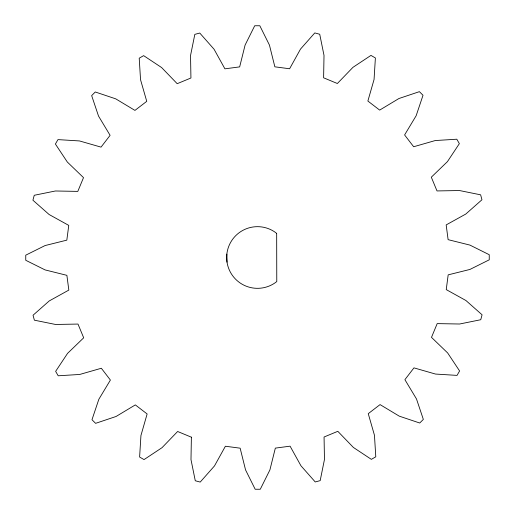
<?xml version="1.0" encoding="UTF-8"?>
<svg xmlns="http://www.w3.org/2000/svg" width="515" height="515" viewBox="0 0 515 515"><rect width="100%" height="100%" fill="white"/><g stroke="black" fill="none" stroke-linecap="round" stroke-linejoin="round"><path stroke-width="0.77" d="M226.851 254.114L227.018 262.161M191.387 437.19L190.988 459.599L195.275 480.752L200.213 482.079L214.504 465.901L225.396 446.235L240.145 448.179L245.558 469.925L255.176 489.25L260.287 489.25L269.905 469.925L275.338 448.114L290.087 446.17L300.947 465.779L315.238 481.956L320.176 480.63L324.463 459.477L324.064 437.003L337.808 431.313L353.374 447.438L371.36 459.361L375.789 456.805L374.457 435.265L368.251 413.661L380.057 404.603L399.267 416.152L419.725 423.015L423.343 419.397L416.481 398.932L404.899 379.671L413.957 367.871L435.497 374.057L457.037 375.39L459.599 370.961L447.67 352.968L431.493 337.364L437.19 323.613L459.599 324.012L480.752 319.725L482.079 314.787L465.901 300.496L446.235 289.604L448.179 274.856L469.925 269.442L489.25 259.824L489.25 254.713L469.925 245.095L448.114 239.662L446.17 224.913L465.779 214.053L481.956 199.762L480.63 194.825L459.477 190.537L437.003 190.936L431.313 177.192L447.438 161.626L459.361 143.64L456.805 139.211L435.265 140.543L413.661 146.749L404.603 134.943L416.152 115.733L423.015 95.275L419.397 91.657L398.932 98.52L379.671 110.101L367.871 101.043L374.057 79.503L375.39 57.963L370.961 55.401L352.968 67.33L337.364 83.507L323.613 77.81L324.012 55.401L319.725 34.248L314.787 32.921L300.496 49.099L289.604 68.765L274.856 66.821L269.442 45.075L259.824 25.75L254.713 25.75L245.095 45.075L239.662 66.886L224.913 68.83L214.053 49.221L199.762 33.044L194.825 34.37L190.537 55.523L190.936 77.997L177.192 83.688L161.626 67.562L143.64 55.639L139.211 58.195L140.543 79.735L146.749 101.339L134.943 110.397L115.733 98.848L95.275 91.985L91.657 95.603L98.52 116.068L110.101 135.329L101.043 147.129L79.503 140.943L57.963 139.61L55.401 144.039L67.33 162.032L83.507 177.636L77.81 191.387L55.401 190.988L34.248 195.275L32.921 200.213L49.099 214.504L68.765 225.396L66.821 240.145L45.075 245.558L25.75 255.176L25.75 260.287L45.075 269.905L66.886 275.338L68.83 290.087L49.221 300.947L33.044 315.238L34.37 320.176L55.523 324.463L77.997 324.064L83.688 337.808L67.562 353.374L55.639 371.36L58.195 375.789L79.735 374.457L101.339 368.251L110.397 380.057L98.848 399.267L91.985 419.725L95.603 423.343L116.068 416.481L135.329 404.899L147.129 413.957L140.943 435.497L139.61 457.037L144.039 459.599L162.032 447.67L177.636 431.493L191.387 437.19M276.671 233.527L275.757 232.651A30.836 30.836 0 0 0 234.338 237.145A30.836 30.836 0 0 0 235.207 278.802A30.836 30.836 0 0 0 276.774 281.57L276.671 233.527"/></g></svg>
